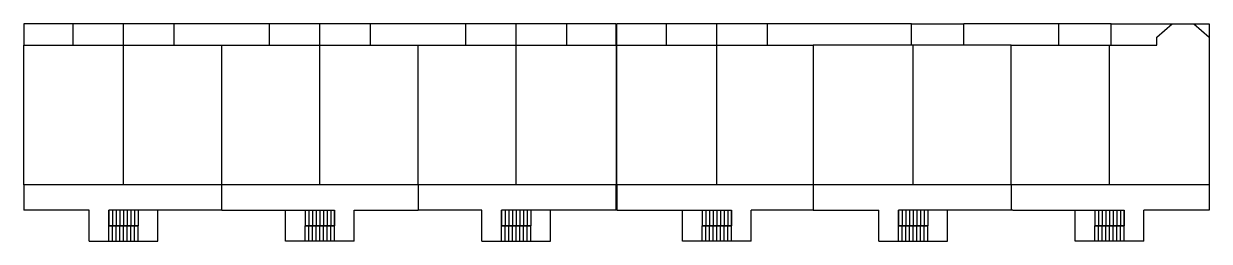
# Model space of a CAD drawing. Extents: x -266505272703 to 7385419, y -354256 to 107640740655.
# Drawn here: x -266505272703 to -263087153249, y 107013632167 to 107640740655 of the extents above.
import ezdxf

# ---------------------------------------------------------------- set-up
doc = ezdxf.new("R2010")
doc.units = 0
doc.header["$LTSCALE"] = 1000
for name, color, linetype in [('GROUND', 4, 'Continuous'), ('STAIR', 3, 'Continuous'), ('商铺', 6, 'Continuous'), ('红线', 1, 'Continuous')]:
    doc.layers.add(name, color=color, linetype=linetype)

# ---------------------------------------------------------------- blocks, each defined once
blk = doc.blocks.new('2')
at = {"layer": 'GROUND', "linetype": 'Continuous'}
for p, q in [((6699690, 3113667), (6703530, 3113667)), ((6714330, 3113667), (6710490, 3113667)), ((6724890, 3113667), (6732330, 3113667)), ((6728610, 3111867), (6728610, 3113667)), ((6739600, 3113667), (6747040, 3113667)), ((6743320, 3111867), (6743320, 3113667)), ((6754000, 3113667), (6761440, 3113667)), ((6757720, 3111867), (6757720, 3113667)), ((6768400, 3113667), (6775840, 3113667)), ((6772120, 3111867), (6772120, 3113667)), ((6707010, 3100227), (6707010, 3098127)), ((6735930, 3100227), (6735930, 3098127)), ((6735999, 3098127), (6736000, 3100227)), ((6750520, 3100227), (6750520, 3098127)), ((6750520, 3100227), (6750520, 3098127)), ((6764920, 3098127), (6764920, 3100227)), ((6764920, 3098127), (6764921, 3100227)), ((6779440, 3100227), (6779440, 3098127)), ((6697290, 3095527), (6697290, 3098127)), ((6706890, 3098127), (6698730, 3098127)), ((6702330, 3095527), (6702330, 3098127)), ((6706890, 3098127), (6715290, 3098127)), ((6711690, 3095527), (6711690, 3098127)), ((6716730, 3095527), (6716730, 3098127)), ((6726090, 3095527), (6726090, 3098127)), ((6735930, 3098127), (6727530, 3098127)), ((6731130, 3095527), (6731130, 3098127)), ((6735999, 3098127), (6744400, 3098127)), ((6740800, 3095527), (6740800, 3098127)), ((6745840, 3095527), (6745840, 3098127)), ((6745840, 3098127), (6750520, 3098127)), ((6755200, 3098127), (6750520, 3098127)), ((6755200, 3095527), (6755200, 3098127)), ((6764920, 3098127), (6756640, 3098127)), ((6760240, 3095527), (6760240, 3098127)), ((6764920, 3098127), (6773201, 3098127)), ((6769601, 3095527), (6769601, 3098127)), ((6774641, 3095527), (6774641, 3098127)), ((6774641, 3098127), (6779440, 3098127)), ((6697290, 3095527), (6702330, 3095527)), ((6716730, 3095527), (6711690, 3095527)), ((6726090, 3095527), (6731130, 3095527)), ((6745840, 3095527), (6740800, 3095527)), ((6755200, 3095527), (6760240, 3095527)), ((6774641, 3095527), (6769601, 3095527))]:
    blk.add_line(p, q, dxfattribs=at)
for points in [[(6692490, 3100227), (6692490, 3098127), (6697290, 3098127)], [(6721530, 3100227), (6721530, 3098127), (6716730, 3098127)], [(6721530, 3098127), (6721530, 3098127), (6726090, 3098127)]]:
    blk.add_lwpolyline(points, dxfattribs=at)
at = {"layer": 'STAIR', "linetype": 'ByBlock'}
for p, q in [((6698730, 3098127), (6698730, 3096827)), ((6698730, 3096827), (6698730, 3098127)), ((6699000, 3098127), (6699000, 3096827)), ((6699270, 3098127), (6699270, 3096827)), ((6699540, 3098127), (6699540, 3096827)), ((6699810, 3098127), (6699810, 3096827)), ((6700080, 3098127), (6700080, 3096827)), ((6700350, 3098127), (6700350, 3096827)), ((6700620, 3098127), (6700620, 3096827)), ((6700890, 3098127), (6700890, 3096827)), ((6713130, 3098127), (6713130, 3096827)), ((6713400, 3098127), (6713400, 3096827)), ((6713670, 3098127), (6713670, 3096827)), ((6713940, 3098127), (6713940, 3096827)), ((6714210, 3098127), (6714210, 3096827)), ((6714480, 3098127), (6714480, 3096827)), ((6714750, 3098127), (6714750, 3096827)), ((6715020, 3098127), (6715020, 3096827)), ((6715290, 3098127), (6715290, 3096827)), ((6715290, 3096827), (6715290, 3098127)), ((6727530, 3098127), (6727530, 3096827)), ((6727530, 3096827), (6727530, 3098127)), ((6727800, 3098127), (6727800, 3096827)), ((6728070, 3098127), (6728070, 3096827)), ((6728340, 3098127), (6728340, 3096827)), ((6728610, 3098127), (6728610, 3096827)), ((6728880, 3098127), (6728880, 3096827)), ((6729150, 3098127), (6729150, 3096827)), ((6729420, 3098127), (6729420, 3096827)), ((6729690, 3098127), (6729690, 3096827)), ((6742240, 3098127), (6742240, 3096827)), ((6742510, 3098127), (6742510, 3096827)), ((6742780, 3098127), (6742780, 3096827)), ((6743050, 3098127), (6743050, 3096827)), ((6743320, 3098127), (6743320, 3096827)), ((6743590, 3098127), (6743590, 3096827)), ((6743860, 3098127), (6743860, 3096827)), ((6744130, 3098127), (6744130, 3096827)), ((6744400, 3098127), (6744400, 3096827)), ((6744400, 3096827), (6744400, 3098127)), ((6756640, 3098127), (6756640, 3096827)), ((6756640, 3096827), (6756640, 3098127)), ((6756910, 3098127), (6756910, 3096827)), ((6757180, 3098127), (6757180, 3096827)), ((6757450, 3098127), (6757450, 3096827)), ((6757720, 3098127), (6757720, 3096827)), ((6757990, 3098127), (6757990, 3096827)), ((6758260, 3098127), (6758260, 3096827)), ((6758530, 3098127), (6758530, 3096827)), ((6758800, 3098127), (6758800, 3096827)), ((6771041, 3098127), (6771041, 3096827)), ((6771311, 3098127), (6771311, 3096827)), ((6771581, 3098127), (6771581, 3096827)), ((6771851, 3098127), (6771851, 3096827)), ((6772121, 3098127), (6772121, 3096827)), ((6772391, 3098127), (6772391, 3096827)), ((6772661, 3098127), (6772661, 3096827)), ((6772931, 3098127), (6772931, 3096827)), ((6773201, 3098127), (6773201, 3096827)), ((6773201, 3096827), (6773201, 3098127)), ((6698730, 3096827), (6700890, 3096827)), ((6700890, 3096827), (6698730, 3096827)), ((6698730, 3095527), (6698730, 3096827)), ((6699000, 3095527), (6699000, 3096827)), ((6699270, 3095527), (6699270, 3096827)), ((6699540, 3095527), (6699540, 3096827)), ((6699810, 3095527), (6699810, 3096827)), ((6700080, 3095527), (6700080, 3096827)), ((6700350, 3095527), (6700350, 3096827)), ((6700620, 3095527), (6700620, 3096827)), ((6700890, 3095527), (6700890, 3096827)), ((6715290, 3096827), (6713130, 3096827)), ((6713130, 3096827), (6715290, 3096827)), ((6713130, 3095527), (6713130, 3096827)), ((6713400, 3095527), (6713400, 3096827)), ((6713670, 3095527), (6713670, 3096827)), ((6713940, 3095527), (6713940, 3096827)), ((6714210, 3095527), (6714210, 3096827)), ((6714480, 3095527), (6714480, 3096827)), ((6714750, 3095527), (6714750, 3096827)), ((6715020, 3095527), (6715020, 3096827)), ((6715290, 3095527), (6715290, 3096827)), ((6727530, 3096827), (6729690, 3096827)), ((6729690, 3096827), (6727530, 3096827)), ((6727530, 3095527), (6727530, 3096827)), ((6727800, 3095527), (6727800, 3096827)), ((6728070, 3095527), (6728070, 3096827)), ((6728340, 3095527), (6728340, 3096827)), ((6728610, 3095527), (6728610, 3096827)), ((6728880, 3095527), (6728880, 3096827)), ((6729150, 3095527), (6729150, 3096827)), ((6729420, 3095527), (6729420, 3096827)), ((6729690, 3095527), (6729690, 3096827)), ((6744400, 3096827), (6742240, 3096827)), ((6742240, 3096827), (6744400, 3096827)), ((6742240, 3095527), (6742240, 3096827)), ((6742510, 3095527), (6742510, 3096827)), ((6742780, 3095527), (6742780, 3096827)), ((6743050, 3095527), (6743050, 3096827)), ((6743320, 3095527), (6743320, 3096827)), ((6743590, 3095527), (6743590, 3096827)), ((6743860, 3095527), (6743860, 3096827)), ((6744130, 3095527), (6744130, 3096827)), ((6744400, 3095527), (6744400, 3096827)), ((6756640, 3096827), (6758800, 3096827)), ((6758800, 3096827), (6756640, 3096827)), ((6756640, 3095527), (6756640, 3096827)), ((6756910, 3095527), (6756910, 3096827)), ((6757180, 3095527), (6757180, 3096827)), ((6757450, 3095527), (6757450, 3096827)), ((6757720, 3095527), (6757720, 3096827)), ((6757990, 3095527), (6757990, 3096827)), ((6758260, 3095527), (6758260, 3096827)), ((6758530, 3095527), (6758530, 3096827)), ((6758800, 3095527), (6758800, 3096827)), ((6773201, 3096827), (6771041, 3096827)), ((6771041, 3096827), (6773201, 3096827)), ((6771041, 3095527), (6771041, 3096827)), ((6771311, 3095527), (6771311, 3096827)), ((6771581, 3095527), (6771581, 3096827)), ((6771851, 3095527), (6771851, 3096827)), ((6772121, 3095527), (6772121, 3096827)), ((6772391, 3095527), (6772391, 3096827)), ((6772661, 3095527), (6772661, 3096827)), ((6772931, 3095527), (6772931, 3096827)), ((6773201, 3095527), (6773201, 3096827))]:
    blk.add_line(p, q, dxfattribs=at)
at = {"layer": '商铺', "linetype": 'ByBlock'}
for p, q in [((6699690, 3113667), (6692490, 3113667)), ((6693615, 3113667), (6692490, 3112542)), ((6695205, 3113667), (6693615, 3113667)), ((6696330, 3112542), (6695205, 3113667)), ((6699690, 3111867), (6699690, 3113667)), ((6703530, 3111867), (6703530, 3113667)), ((6710490, 3111867), (6710490, 3113667)), ((6714330, 3111867), (6714330, 3113667)), ((6735930, 3111867), (6735930, 3113667)), ((6736000, 3111867), (6736000, 3113667)), ((6707010, 3100227), (6707010, 3111867))]:
    blk.add_line(p, q, dxfattribs=at)
at = {"layer": '商铺', "linetype": 'Continuous'}
for p, q in [((6724890, 3111867), (6724890, 3113667)), ((6732330, 3113667), (6732330, 3111867)), ((6739600, 3111867), (6739600, 3113667)), ((6747040, 3113667), (6747040, 3111867)), ((6754000, 3111867), (6754000, 3113667)), ((6761440, 3113667), (6761440, 3111867)), ((6768400, 3111867), (6768400, 3113667)), ((6775840, 3113667), (6775840, 3111867)), ((6699810, 3100227), (6699810, 3111867)), ((6714210, 3100227), (6714210, 3111867)), ((6728610, 3100227), (6728610, 3111867)), ((6743320, 3100227), (6743320, 3111867)), ((6750520, 3100227), (6750520, 3111867)), ((6757720, 3100227), (6757720, 3111867)), ((6764920, 3100227), (6764920, 3111867)), ((6772120, 3100227), (6772120, 3111867))]:
    blk.add_line(p, q, dxfattribs=at)
for points in [[(6692490, 3113667), (6692490, 3100227)], [(6707010, 3111867), (6696330, 3111867), (6696330, 3112542)], [(6692490, 3100227), (6735930, 3100227), (6735930, 3111867), (6721530, 3111867)], [(6707010, 3111867), (6721530, 3111867)], [(6721530, 3111867), (6721530, 3111867), (6721530, 3100227)], [(6736000, 3100227), (6779440, 3100227), (6779440, 3111867), (6736000, 3111867), (6736000, 3100227)]]:
    blk.add_lwpolyline(points, dxfattribs=at)
at = {"layer": '商铺', "linetype": 'ByBlock'}
for points in [[(6703530, 3113667), (6710490, 3113667)], [(6714330, 3113667), (6724890, 3113667)], [(6732330, 3113667), (6735930, 3113667)], [(6736000, 3113667), (6739600, 3113667)], [(6747040, 3113667), (6754000, 3113667)], [(6761440, 3113667), (6768400, 3113667)], [(6775840, 3113667), (6779440, 3113667), (6779440, 3111867)]]:
    blk.add_lwpolyline(points, dxfattribs=at)

msp = doc.modelspace()

# ---------------------------------------------------------------- block references
at = {"layer": '红线', "linetype": 'ByBlock', "xscale": -39311.32205870748, "yscale": 34570.47656815872, "zscale": 39311.32205870748}
msp.add_blockref('2', (3474909, -195744), dxfattribs=at)

doc.saveas('drawing.dxf')
